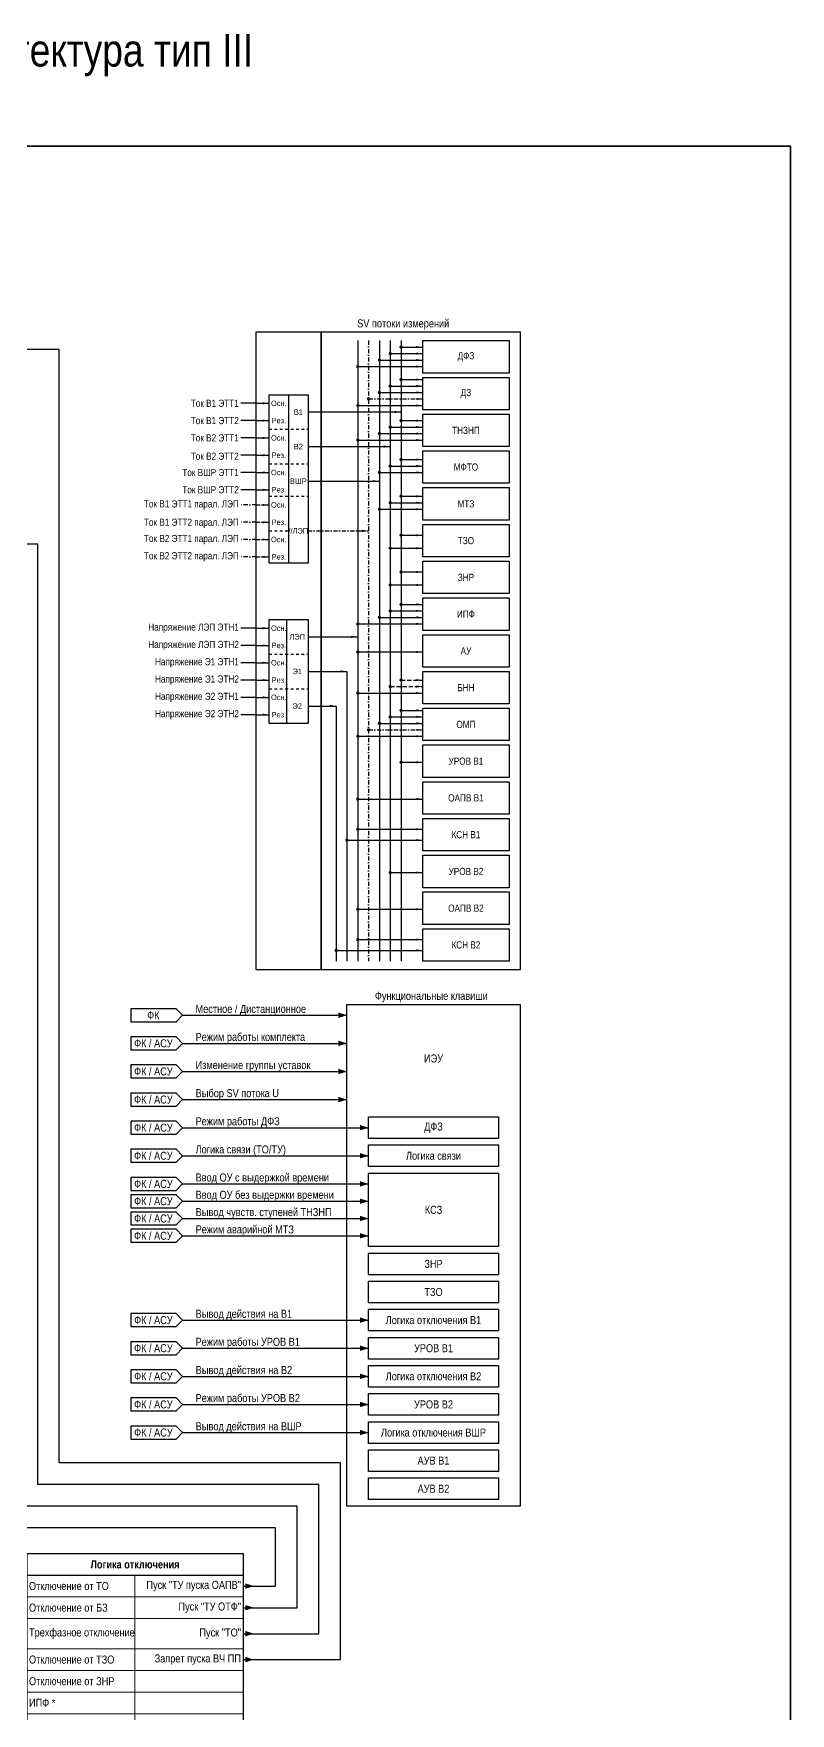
# Model space of a CAD drawing. Header units: millimetres. Extents: x -14593 to 14732, y -17400 to 5232.
# Drawn here: x 3463 to 3813, y -16611 to -15834 of the extents above; entities that cross this region are included whole.
import ezdxf

# ---------------------------------------------------------------- set-up
doc = ezdxf.new("R2010")
doc.units = ezdxf.units.MM
for name, pattern in [('JIS_02_1.2', [2.5, 1.25, -1.25]), ('штриховая2', [9.525, 6.35, -3.175]), ('штрихпунктирная2', [12.7, 6.35, -3.175, 0, -3.175])]:
    doc.linetypes.add(name, pattern=pattern)
for name, color, linetype, lineweight in [('Основная', 7, 'Continuous', 30), ('Отключение_включение', 1, 'Continuous', 30), ('Цепи внутренние', 5, 'Continuous', 30), ('Цепи ТН', 200, 'Continuous', 30), ('Цепи ТТ', 23, 'Continuous', 30), ('Цепи ТТ  других присоединений', 23, 'штрихпунктирная2', 30), ('Цепь - ФК и АСУ', 132, 'Continuous', 30)]:
    doc.layers.add(name, color=color, linetype=linetype, lineweight=lineweight)
doc.layers.add('Рамка', color=8, linetype='Continuous', lineweight=35, plot=False)
doc.styles.add('Narrow', font='ARIALN.TTF')
doc.styles.add('Табл дан', font='ARIALN.TTF')
doc.styles.add('Табл загол', font='ARIALNB.TTF')

# ---------------------------------------------------------------- blocks, each defined once
blk = doc.blocks.new('*T544')
at = {"layer": 'Основная', "color": 0, "linetype": 'ByBlock', "lineweight": -2, "transparency": 16777216}
for p, q in [((0, 0), (100, 0)), ((0, 0), (0, -10)), ((100, 0), (100, -10))]:
    blk.add_line(p, q, dxfattribs=at)
at = {"layer": 'Основная', "color": 0, "linetype": 'ByBlock', "lineweight": 30, "transparency": 16777216}
for p, q in [((0, -10), (100, -10)), ((0, -10), (0, -148)), ((100, -10), (100, -148)), ((0, -148), (100, -148))]:
    blk.add_line(p, q, dxfattribs=at)
at = {"layer": 'Основная', "color": 0, "linetype": 'ByBlock', "lineweight": 18, "transparency": 16777216}
for p, q in [((50, -10), (50, -148)), ((0, -20), (100, -20)), ((0, -30), (100, -30)), ((0, -44), (100, -44)), ((0, -54), (100, -54)), ((0, -64), (100, -64)), ((0, -74), (100, -74)), ((0, -84), (100, -84)), ((0, -94), (100, -94)), ((0, -104), (100, -104)), ((0, -114), (100, -114)), ((0, -124), (100, -124)), ((0, -134), (100, -134))]:
    blk.add_line(p, q, dxfattribs=at)
at = {"layer": 'Основная', "color": 0, "transparency": 16777216, "char_height": 3.7}
for s, insert, width, attachment_point, style in [('{\\C256;Логика отключения}', (50, -5), 97, 5, 'Табл загол'), ('Отключение от ТО', (1, -15), 48, 4, 'Табл дан'), ('Пуск "ТУ пуска ОАПВ"', (99, -15), 48, 6, 'Табл дан'), ('{\\C256;Отключение от БЗ}', (1, -25), 48, 4, 'Табл дан'), ('Пуск "ТУ ОТФ"', (99, -25), 48, 6, 'Табл дан'), ('Трехфазное отключение', (1, -37), 48, 4, 'Табл дан'), ('Пуск "ТО"', (99, -37), 48, 6, 'Табл дан'), ('Запрет пуска ВЧ ПП', (99, -49), 48, 6, 'Табл дан'), ('Отключение от ТЗО', (1, -49), 48, 4, 'Табл дан'), ('Отключение от ЗНР', (1, -59), 48, 4, 'Табл дан'), ('ИПФ *', (1, -69), 48, 4, 'Табл дан'), ('\\A1;Положение В1 *', (1, -79), 48, 4, 'Табл дан'), ('\\A1;Цикл ОАПВ В1', (1, -89), 48, 4, 'Табл дан'), ('Готовность ОАПВ{\\C256; В}1', (1, -99), 48, 4, 'Табл дан'), ('\\A1;Положение В2 *', (1, -109), 48, 4, 'Табл дан'), ('Отключение *', (99, -109), 48, 6, 'Табл дан'), ('\\A1;Цикл ОАПВ В2', (1, -119), 48, 4, 'Табл дан'), ('Пуск УТАПВ', (99, -119), 48, 6, 'Табл дан'), ('Готовность ОАПВ{\\C256; В}2', (1, -129), 48, 4, 'Табл дан'), ('Запрет АПВ', (99, -129), 48, 6, 'Табл дан'), ('Отключение от УРОВ, ЗНР', (1, -141), 48, 4, 'Табл дан')]:
    blk.add_mtext(s, dxfattribs=dict(at, insert=insert, width=width, attachment_point=attachment_point, style=style))
blk = doc.blocks.new('Point')
at = {"layer": 'Основная', "color": 0, "const_width": 1.5}
blk.add_lwpolyline([(-0.75, 0, 1), (0.75, 0, 1)], format="xyb", close=True, dxfattribs=at)

msp = doc.modelspace()

# ---------------------------------------------------------------- linework, layer by layer
at = {"layer": 'Основная'}
for points in [[(3596, -16267), (3566, -16267), (3566, -15972), (3596, -15972)], [(3643, -15976), (3683, -15976), (3683, -15991), (3643, -15991)], [(3643, -15993), (3683, -15993), (3683, -16008), (3643, -16008)], [(3643, -16010), (3683, -16010), (3683, -16025), (3643, -16025)], [(3643, -16027), (3683, -16027), (3683, -16042), (3643, -16042)], [(3643, -16044), (3683, -16044), (3683, -16059), (3643, -16059)], [(3643, -16061), (3683, -16061), (3683, -16076), (3643, -16076)], [(3643, -16078), (3683, -16078), (3683, -16093), (3643, -16093)], [(3643, -16095), (3683, -16095), (3683, -16110), (3643, -16110)], [(3643, -16112), (3683, -16112), (3683, -16127), (3643, -16127)], [(3643, -16129), (3683, -16129), (3683, -16144), (3643, -16144)], [(3643, -16146), (3683, -16146), (3683, -16161), (3643, -16161)], [(3643, -16163), (3683, -16163), (3683, -16178), (3643, -16178)], [(3643, -16180), (3683, -16180), (3683, -16195), (3643, -16195)], [(3643, -16197), (3683, -16197), (3683, -16212), (3643, -16212)], [(3643, -16214), (3683, -16214), (3683, -16229), (3643, -16229)], [(3643, -16231), (3683, -16231), (3683, -16246), (3643, -16246)], [(3643, -16248), (3683, -16248), (3683, -16263), (3643, -16263)], [(3608, -16283), (3688, -16283), (3688, -16515), (3608, -16515)]]:
    msp.add_lwpolyline(points, close=True, dxfattribs=at)
at = {"layer": 'Основная', "ltscale": 0.3}
for points in [[(3596, -15972), (3688, -15972), (3688, -16267), (3596, -16267)], [(3618, -16335), (3678, -16335), (3678, -16345), (3618, -16345)], [(3618, -16348), (3678, -16348), (3678, -16358), (3618, -16358)], [(3618, -16361), (3678, -16361), (3678, -16395), (3618, -16395)], [(3618, -16398), (3678, -16398), (3678, -16408), (3618, -16408)], [(3618, -16411), (3678, -16411), (3678, -16421), (3618, -16421)], [(3618, -16424), (3678, -16424), (3678, -16434), (3618, -16434)], [(3618, -16437), (3678, -16437), (3678, -16447), (3618, -16447)], [(3618, -16450), (3678, -16450), (3678, -16460), (3618, -16460)], [(3618, -16463), (3678, -16463), (3678, -16473), (3618, -16473)], [(3618, -16476), (3678, -16476), (3678, -16486), (3618, -16486)], [(3618, -16489), (3678, -16489), (3678, -16499), (3618, -16499)], [(3618, -16502), (3678, -16502), (3678, -16512), (3618, -16512)]]:
    msp.add_lwpolyline(points, close=True, dxfattribs=at)
at = {"layer": 'Отключение_включение', "ltscale": 0.3}
for points in [[(3370, -16070), (3465, -16070)], [(3465, -16070), (3465, -16505)], [(3595, -16505), (3465, -16505)], [(3595, -16574), (3595, -16505)], [(3560, -16574), (3595, -16574)]]:
    msp.add_lwpolyline(points, dxfattribs=at)
msp.add_lwpolyline([(3565, -16574, 0, 2.5, 0), (3561, -16574, 0, 0, 0)], format="xyseb", dxfattribs=at)
at = {"layer": 'Рамка', "color": 1}
msp.add_lwpolyline([(2894, -15886), (3813, -15886), (3813, -17172), (2894, -17172)], close=True, dxfattribs=at)
at = {"layer": 'Цепи внутренние'}
for points in [[(3370, -15980), (3475, -15980)], [(3605, -16495), (3475, -16495)], [(3605, -16586), (3605, -16495)], [(3585, -16515), (3455, -16515)], [(3585, -16562), (3585, -16515)], [(3575, -16525), (3445, -16525)], [(3575, -16552), (3575, -16525)]]:
    msp.add_lwpolyline(points, dxfattribs=at)
at = {"layer": 'Цепи внутренние', "ltscale": 0.3}
for points in [[(3475, -16495), (3475, -15980)], [(3560, -16552), (3575, -16552)], [(3560, -16562), (3585, -16562)], [(3560, -16586), (3605, -16586)]]:
    msp.add_lwpolyline(points, dxfattribs=at)
for points in [[(3565, -16552, 0, 2.5, 0), (3561, -16552, 0, 0, 0)], [(3565, -16562, 0, 2.5, 0), (3561, -16562, 0, 0, 0)], [(3565, -16586, 0, 2.5, 0), (3561, -16586, 0, 0, 0)]]:
    msp.add_lwpolyline(points, format="xyseb", dxfattribs=at)
at = {"layer": 'Цепи ТН', "ltscale": 0.3}
for points in [[(3613, -15976), (3613, -16263)], [(3613, -15988), (3643, -15988)], [(3613, -16006), (3643, -16006)], [(3613, -16022), (3643, -16022)], [(3566, -16109), (3559, -16109)], [(3566, -16109), (3572, -16109)], [(3613, -16107), (3643, -16107)], [(3566, -16117), (3559, -16117)], [(3590, -16113), (3613, -16113)], [(3566, -16125), (3559, -16125)], [(3566, -16125), (3572, -16125)], [(3613, -16120), (3643, -16120)], [(3566, -16133), (3559, -16133)], [(3590, -16129), (3608, -16129)], [(3608, -16129), (3608, -16263)], [(3566, -16141), (3559, -16141)], [(3566, -16141), (3572, -16141)], [(3613, -16139), (3643, -16139)], [(3566, -16149), (3559, -16149)], [(3590, -16145), (3603, -16145)], [(3603, -16145), (3603, -16263)], [(3613, -16159), (3643, -16159)], [(3613, -16188), (3643, -16188)], [(3613, -16202), (3643, -16202)], [(3608, -16207), (3643, -16207)], [(3613, -16239), (3643, -16239)], [(3603, -16258), (3643, -16258)], [(3613, -16253), (3643, -16253)]]:
    msp.add_lwpolyline(points, dxfattribs=at)
at = {"layer": 'Цепи ТН'}
for points in [[(3643, -15988, 0, 1, 0), (3640, -15988, 0, 0, 0)], [(3643, -16006, 0, 1, 0), (3640, -16006, 0, 0, 0)], [(3643, -16022, 0, 1, 0), (3640, -16022, 0, 0, 0)], [(3572, -16109, 0, 1, 0), (3569, -16109, 0, 0, 0)], [(3643, -16107, 0, 1, 0), (3640, -16107, 0, 0, 0)], [(3572, -16117, 0, 1, 0), (3569, -16117, 0, 0, 0)], [(3613, -16113, 0, 1, 0), (3610, -16113, 0, 0, 0)], [(3643, -16120, 0, 1, 0), (3640, -16120, 0, 0, 0)], [(3572, -16125, 0, 1, 0), (3569, -16125, 0, 0, 0)], [(3572, -16133, 0, 1, 0), (3569, -16133, 0, 0, 0)], [(3608, -16129, 0, 1, 0), (3605, -16129, 0, 0, 0)], [(3572, -16141, 0, 1, 0), (3569, -16141, 0, 0, 0)], [(3643, -16139, 0, 1, 0), (3640, -16139, 0, 0, 0)], [(3572, -16149, 0, 1, 0), (3569, -16149, 0, 0, 0)], [(3603, -16145, 0, 1, 0), (3600, -16145, 0, 0, 0)], [(3643, -16159, 0, 1, 0), (3640, -16159, 0, 0, 0)], [(3643, -16188, 0, 1, 0), (3640, -16188, 0, 0, 0)], [(3643, -16202, 0, 1, 0), (3640, -16202, 0, 0, 0)], [(3643, -16207, 0, 1, 0), (3640, -16207, 0, 0, 0)], [(3643, -16239, 0, 1, 0), (3640, -16239, 0, 0, 0)], [(3643, -16253, 0, 1, 0), (3640, -16253, 0, 0, 0)], [(3643, -16258, 0, 1, 0), (3640, -16258, 0, 0, 0)]]:
    msp.add_lwpolyline(points, format="xyseb", dxfattribs=at)
at = {"layer": 'Цепи ТН', "ltscale": 0.3}
msp.add_lwpolyline([(3572, -16105), (3590, -16105), (3590, -16153), (3572, -16153)], close=True, dxfattribs=at)
at = {"layer": 'Цепи ТН'}
for points in [[(3580, -16105), (3580, -16153)], [(3566, -16117), (3572, -16117)], [(3566, -16133), (3572, -16133)], [(3566, -16149), (3572, -16149)]]:
    msp.add_lwpolyline(points, dxfattribs=at)
at = {"layer": 'Цепи ТН', "linetype": 'JIS_02_1.2'}
for points in [[(3572, -16121), (3590, -16121)], [(3572, -16137), (3590, -16137)]]:
    msp.add_lwpolyline(points, dxfattribs=at)
at = {"layer": 'Цепи ТТ', "ltscale": 0.3}
for points in [[(3623, -15976), (3623, -16263)], [(3628, -15976), (3628, -16263)], [(3633, -15976), (3633, -16263)], [(3633, -15979), (3643, -15979)], [(3623, -15985), (3643, -15985)], [(3628, -15982), (3643, -15982)], [(3633, -15994), (3643, -15994)], [(3623, -16000), (3643, -16000)], [(3628, -15997), (3643, -15997)], [(3566, -16005), (3559, -16005)], [(3566, -16005), (3559, -16005)], [(3566, -16005), (3572, -16005)], [(3590, -16009), (3633, -16009)], [(3566, -16013), (3559, -16013)], [(3566, -16013), (3572, -16013)], [(3628, -16016), (3643, -16016)], [(3633, -16013), (3643, -16013)], [(3566, -16021), (3559, -16021)], [(3566, -16021), (3572, -16021)], [(3590, -16025), (3628, -16025)], [(3623, -16019), (3643, -16019)], [(3566, -16029), (3559, -16029)], [(3566, -16029), (3572, -16029)], [(3628, -16034), (3643, -16034)], [(3633, -16031), (3643, -16031)], [(3566, -16037), (3559, -16037)], [(3566, -16037), (3559, -16037)], [(3566, -16037), (3572, -16037)], [(3590, -16041), (3623, -16041)], [(3623, -16037), (3643, -16037)], [(3566, -16045), (3559, -16045)], [(3566, -16045), (3572, -16045)], [(3633, -16048), (3643, -16048)], [(3623, -16054), (3643, -16054)], [(3628, -16051), (3643, -16051)], [(3628, -16072), (3643, -16072)], [(3633, -16066), (3643, -16066)], [(3633, -16083), (3643, -16083)], [(3628, -16089), (3643, -16089)], [(3623, -16104), (3643, -16104)], [(3628, -16101), (3643, -16101)], [(3633, -16098), (3643, -16098)], [(3628, -16150), (3643, -16150)], [(3633, -16147), (3643, -16147)], [(3623, -16153), (3643, -16153)], [(3633, -16171), (3643, -16171)], [(3628, -16222), (3643, -16222)]]:
    msp.add_lwpolyline(points, dxfattribs=at)
at = {"layer": 'Цепи ТТ'}
for points in [[(3643, -15979, 0, 1, 0), (3640, -15979, 0, 0, 0)], [(3643, -15982, 0, 1, 0), (3640, -15982, 0, 0, 0)], [(3643, -15985, 0, 1, 0), (3640, -15985, 0, 0, 0)], [(3643, -15994, 0, 1, 0), (3640, -15994, 0, 0, 0)], [(3643, -15997, 0, 1, 0), (3640, -15997, 0, 0, 0)], [(3643, -16000, 0, 1, 0), (3640, -16000, 0, 0, 0)], [(3643, -16003, 0, 1, 0), (3640, -16003, 0, 0, 0)], [(3633, -16009, 0, 1, 0), (3630, -16009, 0, 0, 0)], [(3643, -16013, 0, 1, 0), (3640, -16013, 0, 0, 0)], [(3643, -16016, 0, 1, 0), (3640, -16016, 0, 0, 0)], [(3643, -16019, 0, 1, 0), (3640, -16019, 0, 0, 0)], [(3628, -16025, 0, 1, 0), (3625, -16025, 0, 0, 0)], [(3643, -16031, 0, 1, 0), (3640, -16031, 0, 0, 0)], [(3643, -16034, 0, 1, 0), (3640, -16034, 0, 0, 0)], [(3623, -16041, 0, 1, 0), (3620, -16041, 0, 0, 0)], [(3643, -16037, 0, 1, 0), (3640, -16037, 0, 0, 0)], [(3643, -16048, 0, 1, 0), (3640, -16048, 0, 0, 0)], [(3643, -16051, 0, 1, 0), (3640, -16051, 0, 0, 0)], [(3643, -16054, 0, 1, 0), (3640, -16054, 0, 0, 0)], [(3643, -16066, 0, 1, 0), (3640, -16066, 0, 0, 0)], [(3643, -16072, 0, 1, 0), (3640, -16072, 0, 0, 0)], [(3643, -16083, 0, 1, 0), (3640, -16083, 0, 0, 0)], [(3643, -16089, 0, 1, 0), (3640, -16089, 0, 0, 0)], [(3643, -16098, 0, 1, 0), (3640, -16098, 0, 0, 0)], [(3643, -16101, 0, 1, 0), (3640, -16101, 0, 0, 0)], [(3643, -16104, 0, 1, 0), (3640, -16104, 0, 0, 0)], [(3643, -16147, 0, 1, 0), (3640, -16147, 0, 0, 0)], [(3643, -16150, 0, 1, 0), (3640, -16150, 0, 0, 0)], [(3643, -16153, 0, 1, 0), (3640, -16153, 0, 0, 0)], [(3643, -16156, 0, 1, 0), (3640, -16156, 0, 0, 0)], [(3643, -16171, 0, 1, 0), (3640, -16171, 0, 0, 0)], [(3643, -16222, 0, 1, 0), (3640, -16222, 0, 0, 0)]]:
    msp.add_lwpolyline(points, format="xyseb", dxfattribs=at)
at = {"layer": 'Цепи ТТ', "ltscale": 0.3}
msp.add_lwpolyline([(3572, -16001), (3590, -16001), (3590, -16079), (3572, -16079)], close=True, dxfattribs=at)
at = {"layer": 'Цепи ТТ'}
msp.add_lwpolyline([(3581, -16001), (3581, -16079)], dxfattribs=at)
at = {"layer": 'Цепи ТТ', "linetype": 'JIS_02_1.2'}
for points in [[(3572, -16017), (3590, -16017)], [(3572, -16033), (3590, -16033)], [(3572, -16048), (3590, -16048)], [(3572, -16064), (3581, -16064)]]:
    msp.add_lwpolyline(points, dxfattribs=at)
at = {"layer": 'Цепи ТТ', "linetype": 'штриховая2', "ltscale": 0.3}
for points in [[(3633, -16133), (3643, -16133)], [(3628, -16136), (3643, -16136)]]:
    msp.add_lwpolyline(points, dxfattribs=at)
at = {"layer": 'Цепи ТТ', "linetype": 'штриховая2'}
for points in [[(3643, -16133, 0, 1, 0), (3640, -16133, 0, 0, 0)], [(3643, -16136, 0, 1, 0), (3640, -16136, 0, 0, 0)]]:
    msp.add_lwpolyline(points, format="xyseb", dxfattribs=at)
at = {"layer": 'Цепи ТТ  других присоединений', "ltscale": 0.3}
for points in [[(3618, -15976), (3618, -16263)], [(3618, -16003), (3643, -16003)], [(3566, -16052), (3559, -16052)], [(3566, -16052), (3572, -16052)], [(3566, -16060), (3559, -16060)], [(3566, -16060), (3572, -16060)], [(3590, -16064), (3618, -16064)], [(3566, -16068), (3559, -16068)], [(3566, -16068), (3559, -16068)], [(3566, -16068), (3572, -16068)], [(3566, -16076), (3559, -16076)], [(3566, -16076), (3572, -16076)], [(3618, -16156), (3643, -16156)]]:
    msp.add_lwpolyline(points, dxfattribs=at)
at = {"layer": 'Цепи ТТ  других присоединений'}
for points in [[(3572, -16005, 0, 1, 0), (3569, -16005, 0, 0, 0)], [(3572, -16013, 0, 1, 0), (3569, -16013, 0, 0, 0)], [(3572, -16021, 0, 1, 0), (3569, -16021, 0, 0, 0)], [(3572, -16029, 0, 1, 0), (3569, -16029, 0, 0, 0)], [(3572, -16037, 0, 1, 0), (3569, -16037, 0, 0, 0)], [(3572, -16045, 0, 1, 0), (3569, -16045, 0, 0, 0)], [(3572, -16052, 0, 1, 0), (3569, -16052, 0, 0, 0)], [(3572, -16060, 0, 1, 0), (3569, -16060, 0, 0, 0)], [(3618, -16064, 0, 1, 0), (3615, -16064, 0, 0, 0)], [(3572, -16068, 0, 1, 0), (3569, -16068, 0, 0, 0)], [(3572, -16076, 0, 1, 0), (3569, -16076, 0, 0, 0)]]:
    msp.add_lwpolyline(points, format="xyseb", dxfattribs=at)
at = {"layer": 'Цепь - ФК и АСУ', "ltscale": 0.3}
for points in [[(3532, -16288), (3529, -16285), (3508, -16285), (3508, -16291), (3529, -16291), (3532, -16288)], [(3532, -16301), (3529, -16298), (3508, -16298), (3508, -16304), (3529, -16304), (3532, -16301)], [(3532, -16314), (3529, -16311), (3508, -16311), (3508, -16317), (3529, -16317), (3532, -16314)], [(3532, -16327), (3529, -16324), (3508, -16324), (3508, -16330), (3529, -16330), (3532, -16327)], [(3532, -16340), (3529, -16337), (3508, -16337), (3508, -16343), (3529, -16343), (3532, -16340)], [(3532, -16353), (3529, -16350), (3508, -16350), (3508, -16356), (3529, -16356), (3532, -16353)], [(3532, -16366), (3529, -16363), (3508, -16363), (3508, -16369), (3529, -16369), (3532, -16366)], [(3532, -16374), (3529, -16371), (3508, -16371), (3508, -16377), (3529, -16377), (3532, -16374)], [(3532, -16382), (3529, -16379), (3508, -16379), (3508, -16385), (3529, -16385), (3532, -16382)], [(3532, -16390), (3529, -16387), (3508, -16387), (3508, -16393), (3529, -16393), (3532, -16390)], [(3532, -16429), (3529, -16426), (3508, -16426), (3508, -16432), (3529, -16432), (3532, -16429)], [(3532, -16442), (3529, -16439), (3508, -16439), (3508, -16445), (3529, -16445), (3532, -16442)], [(3532, -16455), (3529, -16452), (3508, -16452), (3508, -16458), (3529, -16458), (3532, -16455)], [(3532, -16468), (3529, -16465), (3508, -16465), (3508, -16471), (3529, -16471), (3532, -16468)], [(3532, -16481), (3529, -16478), (3508, -16478), (3508, -16484), (3529, -16484), (3532, -16481)]]:
    msp.add_lwpolyline(points, dxfattribs=at)
at = {"layer": 'Цепь - ФК и АСУ'}
for points in [[(3532, -16288), (3608, -16288)], [(3532, -16301), (3608, -16301)], [(3532, -16314), (3608, -16314)], [(3532, -16327), (3608, -16327)], [(3532, -16340), (3618, -16340)], [(3532, -16353), (3618, -16353)], [(3532, -16366), (3618, -16366)], [(3532, -16374), (3618, -16374)], [(3532, -16382), (3618, -16382)], [(3532, -16390), (3618, -16390)], [(3532, -16429), (3618, -16429)], [(3532, -16442), (3618, -16442)], [(3532, -16455), (3618, -16455)], [(3532, -16468), (3618, -16468)], [(3532, -16481), (3618, -16481)]]:
    msp.add_lwpolyline(points, dxfattribs=at)
at = {"layer": 'Цепь - ФК и АСУ', "ltscale": 0.3}
for points in [[(3608, -16288, 0, 2.5, 0), (3604, -16288, 0, 0, 0)], [(3608, -16301, 0, 2.5, 0), (3604, -16301, 0, 0, 0)], [(3608, -16314, 0, 2.5, 0), (3604, -16314, 0, 0, 0)], [(3608, -16327, 0, 2.5, 0), (3604, -16327, 0, 0, 0)], [(3618, -16340, 0, 2.5, 0), (3614, -16340, 0, 0, 0)], [(3618, -16353, 0, 2.5, 0), (3614, -16353, 0, 0, 0)], [(3618, -16366, 0, 2.5, 0), (3614, -16366, 0, 0, 0)], [(3618, -16374, 0, 2.5, 0), (3614, -16374, 0, 0, 0)], [(3618, -16382, 0, 2.5, 0), (3614, -16382, 0, 0, 0)], [(3618, -16390, 0, 2.5, 0), (3614, -16390, 0, 0, 0)], [(3618, -16429, 0, 2.5, 0), (3614, -16429, 0, 0, 0)], [(3618, -16442, 0, 2.5, 0), (3614, -16442, 0, 0, 0)], [(3618, -16455, 0, 2.5, 0), (3614, -16455, 0, 0, 0)], [(3618, -16468, 0, 2.5, 0), (3614, -16468, 0, 0, 0)], [(3618, -16481, 0, 2.5, 0), (3614, -16481, 0, 0, 0)]]:
    msp.add_lwpolyline(points, format="xyseb", dxfattribs=at)

# ---------------------------------------------------------------- block references
msp.add_blockref('*T544', (3460, -16537))
at = {"layer": 'Цепи ТН', "xscale": 0.5, "yscale": 0.5, "zscale": 0.5}
for p in [(3613, -15988), (3613, -16006), (3613, -16022), (3613, -16107), (3613, -16120), (3613, -16139), (3613, -16159), (3613, -16188), (3613, -16202), (3608, -16207), (3613, -16239), (3603, -16258), (3613, -16253)]:
    msp.add_blockref('Point', p, dxfattribs=at)
at = {"layer": 'Цепи ТТ', "xscale": 0.5, "yscale": 0.5, "zscale": 0.5}
for p in [(3633, -15979), (3623, -15985), (3628, -15982), (3633, -15994), (3618, -16003), (3623, -16000), (3628, -15997), (3623, -16019), (3628, -16016), (3633, -16013), (3628, -16034), (3633, -16031), (3623, -16037), (3633, -16048), (3623, -16054), (3628, -16051), (3633, -16066), (3628, -16072), (3628, -16089), (3633, -16083), (3623, -16104), (3628, -16101), (3633, -16098), (3628, -16136), (3633, -16133), (3628, -16150), (3633, -16147), (3618, -16156), (3623, -16153), (3633, -16171), (3628, -16222)]:
    msp.add_blockref('Point', p, dxfattribs=at)

# ---------------------------------------------------------------- texts
at = {"layer": 'Основная', "style": 'Narrow'}
for s, insert, char_height, width, attachment_point in [('ДФЗ + СЗ РС, АУВ, УРОВ 330 - 750 кВ. Архитектура тип III', (3331, -15844), 15, 682, 5), ('SV потоки измерений', (3634, -15971), 3.7, 89, 8), ('ДФЗ', (3663, -15983.5), 3.3, 40, 5), ('Ток В1 ЭТТ1', (3558, -16005), 3.3, 71.4983, 6), ('ДЗ', (3663, -16000.5), 3.3, 40, 5), ('Ток В1 ЭТТ2', (3558, -16013), 3.3, 71.4983, 6), ('ТНЗНП', (3663, -16017.5), 3.3, 40, 5), ('Ток В2 ЭТТ1', (3558, -16021), 3.3, 71.4983, 6), ('Ток В2 ЭТТ2', (3558, -16029.5), 3.3, 71.4983, 6), ('МФТО', (3663, -16034.5), 3.3, 40, 5), ('Ток ВШР ЭТТ1', (3558, -16037), 3.3, 71.4983, 6), ('Ток В1 ЭТТ1 парал. ЛЭП', (3558, -16052), 3.3, 71.4983, 6), ('Ток ВШР ЭТТ2', (3558, -16045), 3.3, 71.4983, 6), ('МТЗ', (3663, -16051.5), 3.3, 40, 5), ('Ток В1 ЭТТ2 парал. ЛЭП', (3558, -16060.5), 3.3, 71.4983, 6), ('Ток В2 ЭТТ1 парал. ЛЭП', (3558, -16068), 3.3, 71.4983, 6), ('ТЗО', (3663, -16068.5), 3.3, 40, 5), ('Ток В2 ЭТТ2 парал. ЛЭП', (3558, -16076), 3.3, 71.4983, 6), ('ЗНР', (3663, -16085.5), 3.3, 40, 5), ('ИПФ', (3663, -16102.5), 3.3, 40, 5), ('Напряжение ЛЭП ЭТН1', (3558, -16109), 3.3, 71.4983, 6), ('Напряжение ЛЭП ЭТН2', (3558, -16117), 3.3, 71.4983, 6), ('АУ', (3663, -16119.5), 3.3, 40, 5), ('Напряжение Э1 ЭТН1', (3558, -16125), 3.3, 71.4983, 6), ('Напряжение Э1 ЭТН2', (3558, -16133), 3.3, 71.4983, 6), ('БНН', (3663, -16136.5), 3.3, 40, 5), ('Напряжение Э2 ЭТН1', (3558, -16141), 3.3, 71.4983, 6), ('Напряжение Э2 ЭТН2', (3558, -16149), 3.3, 71.4983, 6), ('ОМП', (3663, -16153.5), 3.3, 40, 5), ('УРОВ В1', (3663, -16170.5), 3.3, 40, 5), ('ОАПВ В1', (3663, -16187.5), 3.3, 40, 5), ('КСН В1', (3663, -16204.5), 3.3, 40, 5), ('УРОВ В2', (3663, -16221.5), 3.3, 40, 5), ('ОАПВ В2', (3663, -16238.5), 3.3, 40, 5), ('КСН В2', (3663, -16255.5), 3.3, 40, 5), ('Функциональные клавиши', (3647, -16282), 3.7, 94, 8), ('ФК', (3518.5, -16288), 3.7, 21, 5), ('Местное / Дистанционное', (3538, -16288), 3.7, 89, 7), ('Режим работы комплекта', (3538, -16301), 3.7, 89, 7), ('ФК / АСУ', (3518.5, -16301), 3.7, 21, 5), ('ИЭУ', (3648, -16308), 3.7, 80, 5), ('ФК / АСУ', (3518.5, -16314), 3.7, 21, 5), ('Изменение группы уставок', (3538, -16314), 3.7, 89, 7), ('ФК / АСУ', (3518.5, -16327), 3.7, 21, 5), ('Выбор SV потока U', (3538, -16327), 3.7, 89, 7), ('Режим работы ДФЗ', (3538, -16340), 3.7, 89, 7), ('ФК / АСУ', (3518.5, -16340), 3.7, 21, 5), ('ДФЗ', (3648, -16340), 3.7, 60, 5), ('ФК / АСУ', (3518.5, -16353), 3.7, 21, 5), ('Логика связи (ТО/ТУ)', (3538, -16353), 3.7, 89, 7), ('Логика связи', (3648, -16353), 3.7, 60, 5), ('ФК / АСУ', (3518.5, -16366), 3.7, 21, 5), ('Ввод ОУ с выдержкой времени', (3538, -16366), 3.7, 99, 7), ('ФК / АСУ', (3518.5, -16374), 3.7, 21, 5), ('Ввод ОУ без выдержки времени', (3538, -16374), 3.7, 99, 7), ('КСЗ', (3648, -16378), 3.7, 60, 5), ('ФК / АСУ', (3518.5, -16382), 3.7, 21, 5), ('Вывод чувств. ступеней ТНЗНП', (3538, -16382), 3.7, 99, 7), ('ФК / АСУ', (3518.5, -16390), 3.7, 21, 5), ('Режим аварийной МТЗ', (3538, -16390), 3.7, 99, 7), ('ЗНР', (3648, -16403), 3.7, 60, 5), ('ТЗО', (3648, -16416), 3.7, 60, 5), ('ФК / АСУ', (3518.5, -16429), 3.7, 21, 5), ('Вывод действия на В1', (3538, -16429), 3.7, 68, 7), ('Логика отключения В1', (3648, -16429), 3.7, 60, 5), ('Режим работы УРОВ В1', (3538, -16442), 3.7, 68, 7), ('ФК / АСУ', (3518.5, -16442), 3.7, 21, 5), ('УРОВ В1', (3648, -16442), 3.7, 60, 5), ('ФК / АСУ', (3518.5, -16455), 3.7, 21, 5), ('Вывод действия на В2', (3538, -16455), 3.7, 68, 7), ('Логика отключения В2', (3648, -16455), 3.7, 60, 5), ('ФК / АСУ', (3518.5, -16468), 3.7, 21, 5), ('Режим работы УРОВ В2', (3538, -16468), 3.7, 68, 7), ('УРОВ В2', (3648, -16468), 3.7, 60, 5), ('Вывод действия на ВШР', (3538, -16481), 3.7, 68, 7), ('ФК / АСУ', (3518.5, -16481), 3.7, 21, 5), ('Логика отключения ВШР', (3648, -16481), 3.7, 60, 5), ('АУВ В1', (3648, -16494), 3.7, 60, 5), ('АУВ В2', (3648, -16507), 3.7, 60, 5)]:
    msp.add_mtext(s, dxfattribs=dict(at, insert=insert, char_height=char_height, width=width, attachment_point=attachment_point))
at = {"layer": 'Основная', "char_height": 2.5, "attachment_point": 5, "line_spacing_factor": 0.909091, "style": 'Narrow'}
for s, insert, width in [('Осн.', (3576.5, -16005), 9), ('В1', (3585.5, -16009), 9), ('Рез.', (3576.5, -16013), 9), ('Осн.', (3576.5, -16021), 9), ('В2', (3585.5, -16025), 9), ('Рез.', (3576.5, -16029), 9), ('Осн.', (3576.5, -16037), 9), ('ВШР', (3585.5, -16041), 9), ('Рез.', (3576.5, -16045), 9), ('Осн.', (3576.5, -16052), 9), ('Рез.', (3576.5, -16060), 9), ('//ЛЭП', (3585.5, -16064), 9), ('Осн.', (3576.5, -16068), 9), ('Рез.', (3576.5, -16076), 9), ('Осн.', (3576.5, -16109), 9), ('ЛЭП', (3585, -16113), 10), ('Рез.', (3576.5, -16117), 9), ('Осн.', (3576.5, -16125), 9), ('Рез.', (3576.5, -16133), 9), ('Э1', (3585, -16129), 10), ('Осн.', (3576.5, -16141), 9), ('Рез.', (3576.5, -16149), 9), ('Э2', (3585, -16145), 10)]:
    msp.add_mtext(s, dxfattribs=dict(at, insert=insert, width=width))

doc.saveas('drawing.dxf')
